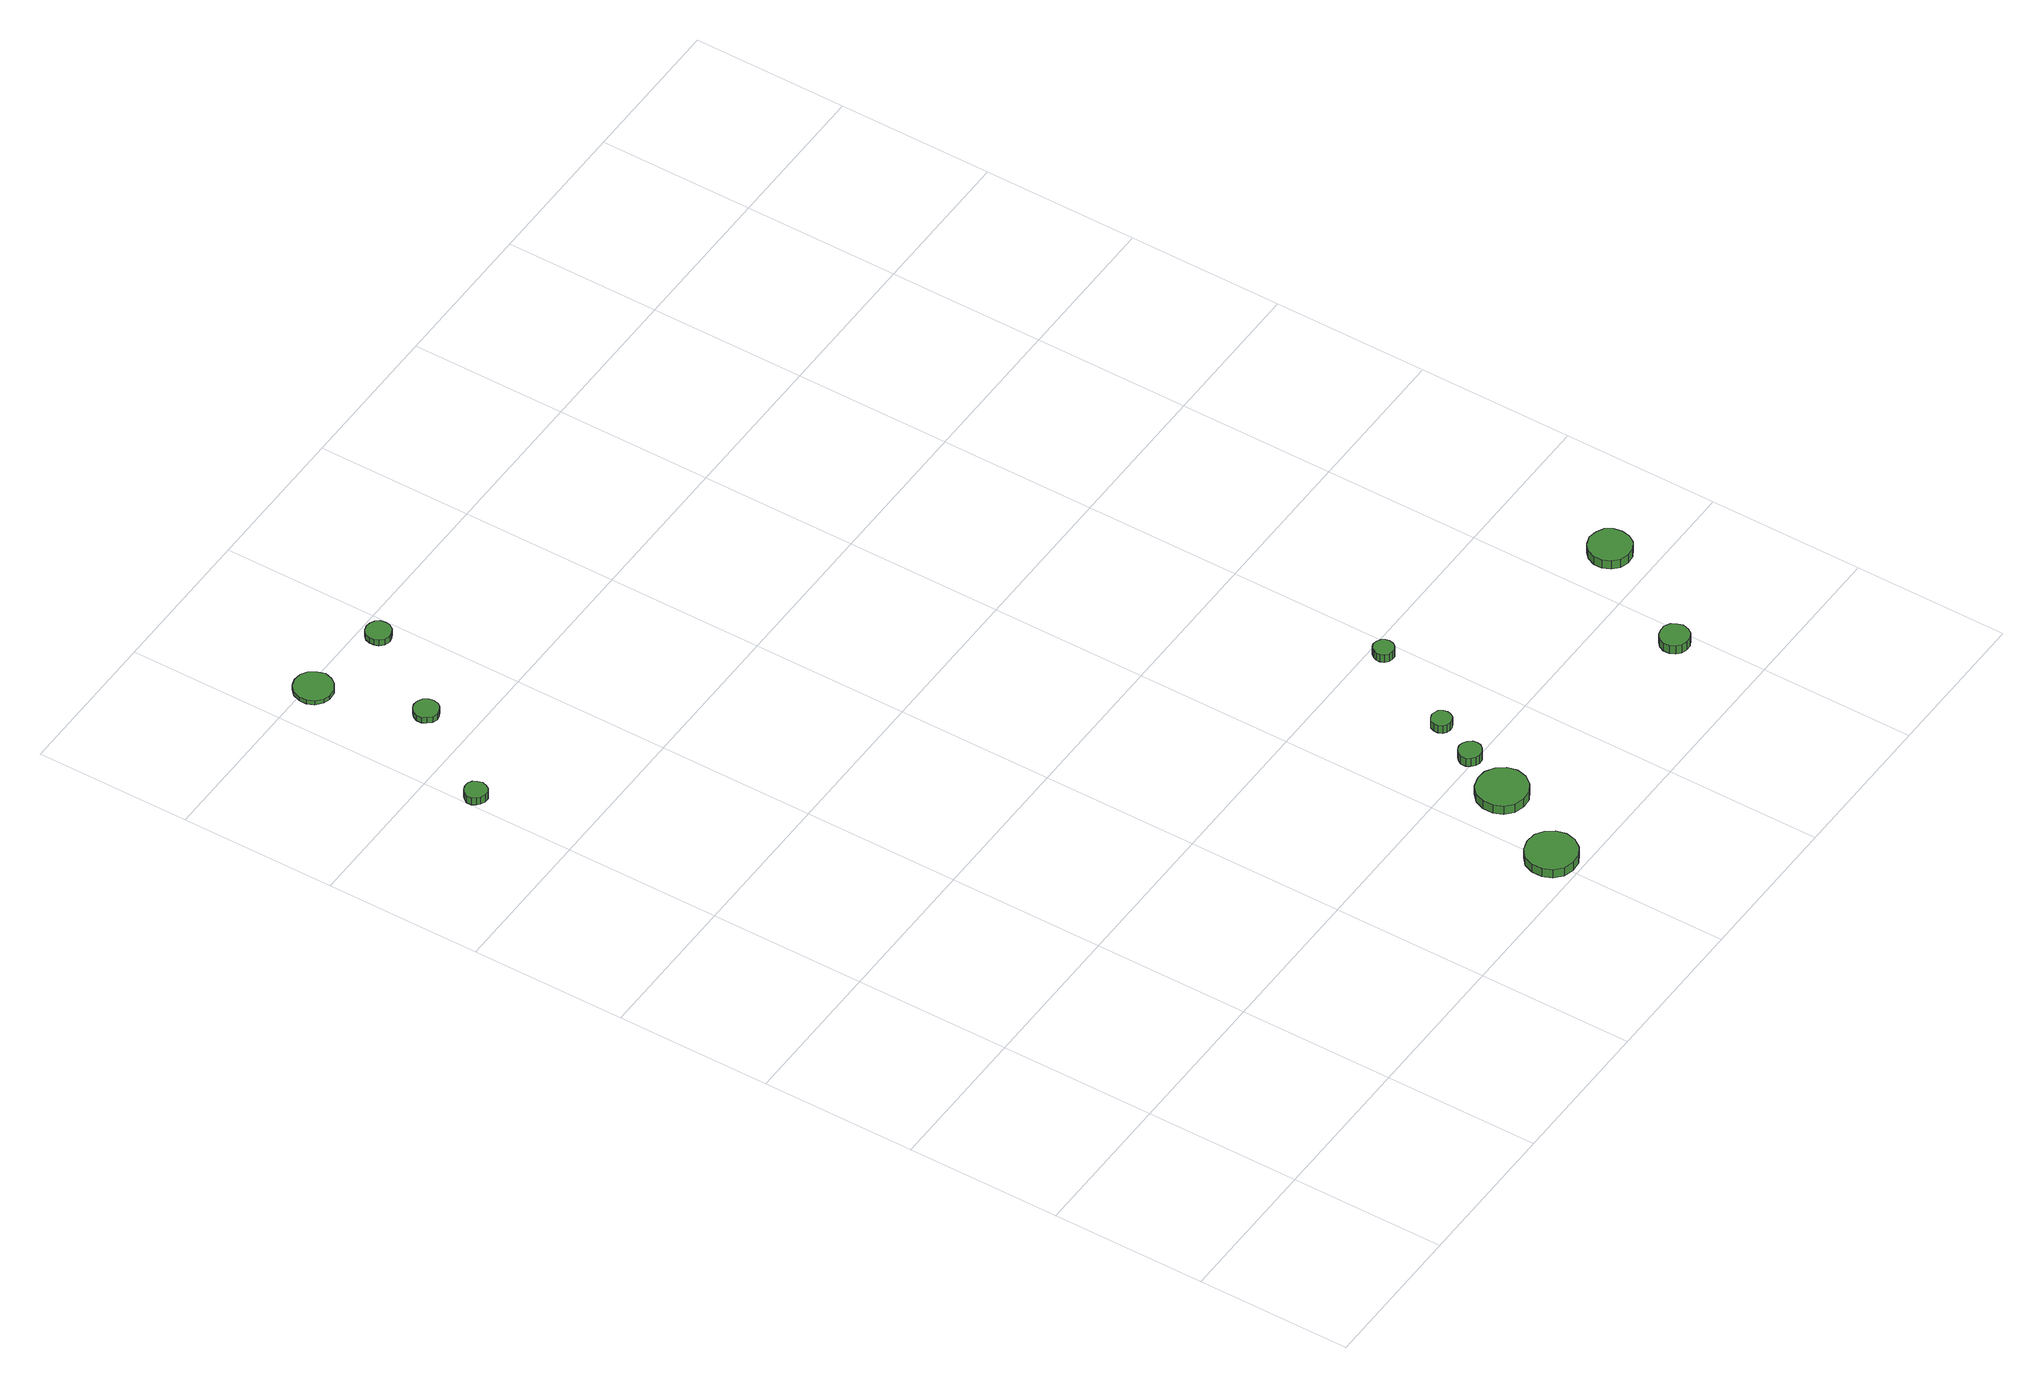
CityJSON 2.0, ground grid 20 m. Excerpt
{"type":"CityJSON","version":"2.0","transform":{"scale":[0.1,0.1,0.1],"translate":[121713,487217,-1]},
"CityObjects":{
"tree1":{"type":"SolitaryVegetationObject","attributes":{"function":"something"},"geometry":[{"type":"MultiSurface","lod":"1","boundaries":[[[0,1,2,3,4,5,6,7,8,9,10,11,12,13,14]],[[15,16,17,18,19,20,21,22,23,24,25,26,27,28,29]],[[0,29,28,1]],[[1,28,27,2]],[[2,27,26,3]],[[3,26,25,4]],[[4,25,24,5]],[[5,24,23,6]],[[6,23,22,7]],[[7,22,21,8]],[[8,21,20,9]],[[9,20,19,10]],[[10,19,18,11]],[[11,18,17,12]],[[12,17,16,13]],[[13,16,15,14]],[[14,15,29,0]]]}]},
"tree2":{"type":"SolitaryVegetationObject","attributes":{"function":"something"},"geometry":[{"type":"MultiSurface","lod":"1","boundaries":[[[30,31,32,33,34,35,36,37,38,39,40,41,42,43,44]],[[45,46,47,48,49,50,51,52,53,54,55,56,57,58,59]],[[30,59,58,31]],[[31,58,57,32]],[[32,57,56,33]],[[33,56,55,34]],[[34,55,54,35]],[[35,54,53,36]],[[36,53,52,37]],[[37,52,51,38]],[[38,51,50,39]],[[39,50,49,40]],[[40,49,48,41]],[[41,48,47,42]],[[42,47,46,43]],[[43,46,45,44]],[[44,45,59,30]]]}]},
"tree3":{"type":"SolitaryVegetationObject","attributes":{"function":"something"},"geometry":[{"type":"MultiSurface","lod":"1","boundaries":[[[60,61,62,63,64,65,66,67,68,69,70,71,72,73,74]],[[75,76,77,78,79,80,81,82,83,84,85,86,87,88,89]],[[60,89,88,61]],[[61,88,87,62]],[[62,87,86,63]],[[63,86,85,64]],[[64,85,84,65]],[[65,84,83,66]],[[66,83,82,67]],[[67,82,81,68]],[[68,81,80,69]],[[69,80,79,70]],[[70,79,78,71]],[[71,78,77,72]],[[72,77,76,73]],[[73,76,75,74]],[[74,75,89,60]]]}]},
"tree4":{"type":"SolitaryVegetationObject","attributes":{"function":"something"},"geometry":[{"type":"MultiSurface","lod":"1","boundaries":[[[90,91,92,93,94,95,96,97,98,99,100,101,102,103,104]],[[105,106,107,108,109,110,111,112,113,114,115,116,117,118,119]],[[90,119,118,91]],[[91,118,117,92]],[[92,117,116,93]],[[93,116,115,94]],[[94,115,114,95]],[[95,114,113,96]],[[96,113,112,97]],[[97,112,111,98]],[[98,111,110,99]],[[99,110,109,100]],[[100,109,108,101]],[[101,108,107,102]],[[102,107,106,103]],[[103,106,105,104]],[[104,105,119,90]]]}]},
"tree5":{"type":"SolitaryVegetationObject","attributes":{"function":"something"},"geometry":[{"type":"MultiSurface","lod":"1","boundaries":[[[120,121,122,123,124,125,126,127,128,129,130,131,132,133,134]],[[135,136,137,138,139,140,141,142,143,144,145,146,147,148,149]],[[120,149,148,121]],[[121,148,147,122]],[[122,147,146,123]],[[123,146,145,124]],[[124,145,144,125]],[[125,144,143,126]],[[126,143,142,127]],[[127,142,141,128]],[[128,141,140,129]],[[129,140,139,130]],[[130,139,138,131]],[[131,138,137,132]],[[132,137,136,133]],[[133,136,135,134]],[[134,135,149,120]]]}]},
"tree6":{"type":"SolitaryVegetationObject","attributes":{"function":"something"},"geometry":[{"type":"MultiSurface","lod":"1","boundaries":[[[150,151,152,153,154,155,156,157,158,159,160,161,162,163,164]],[[165,166,167,168,169,170,171,172,173,174,175,176,177,178,179]],[[150,179,178,151]],[[151,178,177,152]],[[152,177,176,153]],[[153,176,175,154]],[[154,175,174,155]],[[155,174,173,156]],[[156,173,172,157]],[[157,172,171,158]],[[158,171,170,159]],[[159,170,169,160]],[[160,169,168,161]],[[161,168,167,162]],[[162,167,166,163]],[[163,166,165,164]],[[164,165,179,150]]]}]},
"tree7":{"type":"SolitaryVegetationObject","attributes":{"function":"something"},"geometry":[{"type":"MultiSurface","lod":"1","boundaries":[[[180,181,182,183,184,185,186,187,188,189,190,191,192,193,194]],[[195,196,197,198,199,200,201,202,203,204,205,206,207,208,209]],[[180,209,208,181]],[[181,208,207,182]],[[182,207,206,183]],[[183,206,205,184]],[[184,205,204,185]],[[185,204,203,186]],[[186,203,202,187]],[[187,202,201,188]],[[188,201,200,189]],[[189,200,199,190]],[[190,199,198,191]],[[191,198,197,192]],[[192,197,196,193]],[[193,196,195,194]],[[194,195,209,180]]]}]},
"tree8":{"type":"SolitaryVegetationObject","attributes":{"function":"something"},"geometry":[{"type":"MultiSurface","lod":"1","boundaries":[[[210,211,212,213,214,215,216,217,218,219,220,221,222,223,224]],[[225,226,227,228,229,230,231,232,233,234,235,236,237,238,239]],[[210,239,238,211]],[[211,238,237,212]],[[212,237,236,213]],[[213,236,235,214]],[[214,235,234,215]],[[215,234,233,216]],[[216,233,232,217]],[[217,232,231,218]],[[218,231,230,219]],[[219,230,229,220]],[[220,229,228,221]],[[221,228,227,222]],[[222,227,226,223]],[[223,226,225,224]],[[224,225,239,210]]]}]},
"tree9":{"type":"SolitaryVegetationObject","attributes":{"function":"something"},"geometry":[{"type":"MultiSurface","lod":"1","boundaries":[[[240,241,242,243,244,245,246,247,248,249,250,251,252,253,254]],[[255,256,257,258,259,260,261,262,263,264,265,266,267,268,269]],[[240,269,268,241]],[[241,268,267,242]],[[242,267,266,243]],[[243,266,265,244]],[[244,265,264,245]],[[245,264,263,246]],[[246,263,262,247]],[[247,262,261,248]],[[248,261,260,249]],[[249,260,259,250]],[[250,259,258,251]],[[251,258,257,252]],[[252,257,256,253]],[[253,256,255,254]],[[254,255,269,240]]]}]},
"tree10":{"type":"SolitaryVegetationObject","attributes":{"function":"something"},"geometry":[{"type":"MultiSurface","lod":"1","boundaries":[[[270,271,272,273,274,275,276,277,278,279,280,281,282,283,284]],[[285,286,287,288,289,290,291,292,293,294,295,296,297,298,299]],[[270,299,298,271]],[[271,298,297,272]],[[272,297,296,273]],[[273,296,295,274]],[[274,295,294,275]],[[275,294,293,276]],[[276,293,292,277]],[[277,292,291,278]],[[278,291,290,279]],[[279,290,289,280]],[[280,289,288,281]],[[281,288,287,282]],[[282,287,286,283]],[[283,286,285,284]],[[284,285,299,270]]]}]},
"tree11":{"type":"SolitaryVegetationObject","attributes":{"function":"something"},"geometry":[{"type":"MultiSurface","lod":"1","boundaries":[[[300,301,302,303,304,305,306,307,308,309,310,311,312,313,314]],[[315,316,317,318,319,320,321,322,323,324,325,326,327,328,329]],[[300,329,328,301]],[[301,328,327,302]],[[302,327,326,303]],[[303,326,325,304]],[[304,325,324,305]],[[305,324,323,306]],[[306,323,322,307]],[[307,322,321,308]],[[308,321,320,309]],[[309,320,319,310]],[[310,319,318,311]],[[311,318,317,312]],[[312,317,316,313]],[[313,316,315,314]],[[314,315,329,300]]]}]}
},
"vertices":[
[30,1139,17],[28,1145,17],[25,1150,17],[20,1153,17],[14,1153,17],[8,1151,17],[4,1147,17],[1,1142,17],[1,1136,17],[4,1131,17],[8,1127,17],[14,1125,17],[20,1125,17],[25,1128,17],[28,1133,17],[28,1133,6],[25,1128,6],[20,1125,6],[14,1125,6],[8,1127,6],[4,1131,6],[1,1136,6],[1,1142,6],[4,1147,6],[8,1151,6],[14,1153,6],[20,1153,6],[25,1150,6],[28,1145,6],[30,1139,6],
[114,1261,15],[113,1267,15],[109,1273,15],[103,1276,15],[97,1277,15],[91,1275,15],[86,1270,15],[83,1264,15],[83,1258,15],[86,1252,15],[91,1247,15],[97,1245,15],[103,1246,15],[109,1249,15],[113,1254,15],[113,1254,6],[109,1249,6],[103,1246,6],[97,1245,6],[91,1247,6],[86,1252,6],[83,1258,6],[83,1264,6],[86,1270,6],[91,1275,6],[97,1277,6],[103,1276,6],[109,1273,6],[113,1267,6],[114,1261,6],
[85,1391,13],[82,1401,13],[76,1410,13],[68,1415,13],[57,1416,13],[48,1413,13],[40,1406,13],[36,1396,13],[36,1386,13],[40,1377,13],[48,1370,13],[57,1367,13],[68,1368,13],[76,1373,13],[82,1381,13],[82,1381,7],[76,1373,7],[68,1368,7],[57,1367,7],[48,1370,7],[40,1377,7],[36,1386,7],[36,1396,7],[40,1406,7],[48,1413,7],[57,1416,7],[68,1415,7],[76,1410,7],[82,1401,7],[85,1391,7],
[192,1377,15],[191,1384,15],[187,1389,15],[181,1392,15],[175,1393,15],[168,1391,15],[163,1386,15],[161,1380,15],[161,1374,15],[163,1368,15],[168,1363,15],[175,1361,15],[181,1362,15],[187,1365,15],[191,1371,15],[191,1371,6],[187,1365,6],[181,1362,6],[175,1361,6],[168,1363,6],[163,1368,6],[161,1374,6],[161,1380,6],[163,1386,6],[168,1391,6],[175,1393,6],[181,1392,6],[187,1389,6],[191,1384,6],[192,1377,6],
[639,38,19],[636,51,19],[628,62,19],[617,69,19],[603,70,19],[590,66,19],[580,57,19],[575,45,19],[575,31,19],[580,19,19],[590,10,19],[603,6,19],[617,7,19],[628,14,19],[636,25,19],[636,25,6],[628,14,6],[617,7,6],[603,6,6],[590,10,6],[580,19,6],[575,31,6],[575,45,6],[580,57,6],[590,66,6],[603,70,6],[617,69,6],[628,62,6],[636,51,6],[639,38,6],
[695,142,20],[692,155,20],[684,166,20],[672,173,20],[659,174,20],[646,170,20],[636,161,20],[631,149,20],[631,135,20],[636,123,20],[646,114,20],[659,110,20],[672,111,20],[684,118,20],[692,129,20],[692,129,7],[684,118,7],[672,111,7],[659,110,7],[646,114,7],[636,123,7],[631,135,7],[631,149,7],[636,161,7],[646,170,7],[659,174,7],[672,173,7],[684,166,7],[692,155,7],[695,142,7],
[708,206,20],[707,212,20],[703,217,20],[698,220,20],[692,221,20],[686,219,20],[682,215,20],[679,210,20],[679,203,20],[682,198,20],[686,194,20],[692,192,20],[698,193,20],[703,196,20],[707,201,20],[707,201,7],[703,196,7],[698,193,7],[692,192,7],[686,194,7],[682,198,7],[679,203,7],[679,210,7],[682,215,7],[686,219,7],[692,221,7],[698,220,7],[703,217,7],[707,212,7],[708,206,7],
[731,262,21],[730,267,21],[727,272,21],[722,274,21],[717,275,21],[712,273,21],[708,270,21],[706,265,21],[706,259,21],[708,254,21],[712,251,21],[717,249,21],[722,250,21],[727,252,21],[730,257,21],[730,257,9],[727,252,9],[722,250,9],[717,249,9],[712,251,9],[708,254,9],[706,259,9],[706,265,9],[708,270,9],[712,273,9],[717,275,9],[722,274,9],[727,272,9],[730,267,9],[731,262,9],
[791,381,23],[790,386,23],[787,390,23],[782,393,23],[777,394,23],[772,392,23],[768,388,23],[766,383,23],[766,378,23],[768,373,23],[772,369,23],[777,368,23],[782,368,23],[787,371,23],[790,375,23],[790,375,11],[787,371,11],[782,368,11],[777,368,11],[772,369,11],[768,373,11],[766,378,11],[766,383,11],[768,388,11],[772,392,11],[777,394,11],[782,393,11],[787,390,11],[790,386,11],[791,381,11],
[999,110,21],[997,117,21],[993,124,21],[986,128,21],[978,128,21],[971,126,21],[965,121,21],[962,114,21],[962,106,21],[965,99,21],[971,94,21],[978,92,21],[986,92,21],[993,96,21],[997,102,21],[997,102,8],[993,96,8],[986,92,8],[978,92,8],[971,94,8],[965,99,8],[962,106,8],[962,114,8],[965,121,8],[971,126,8],[978,128,8],[986,128,8],[993,124,8],[997,117,8],[999,110,8],
[1088,252,24],[1086,263,24],[1080,272,24],[1070,277,24],[1059,279,24],[1048,275,24],[1040,268,24],[1035,257,24],[1035,246,24],[1040,236,24],[1048,228,24],[1059,225,24],[1070,226,24],[1080,232,24],[1086,241,24],[1086,241,11],[1080,232,11],[1070,226,11],[1059,225,11],[1048,228,11],[1040,236,11],[1035,246,11],[1035,257,11],[1040,268,11],[1048,275,11],[1059,279,11],[1070,277,11],[1080,272,11],[1086,263,11],[1088,252,11]
]}
